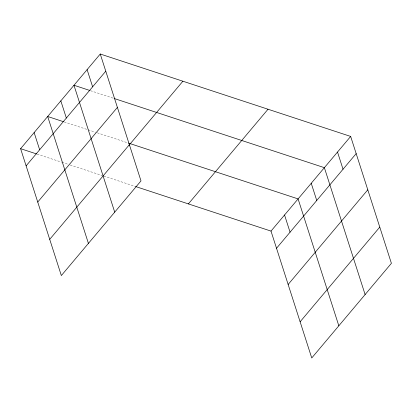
<?xml version="1.0" encoding="UTF-8"?>
<svg xmlns="http://www.w3.org/2000/svg" width="412" height="412" viewBox="0 0 412 412"><rect width="100%" height="100%" fill="white"/><g stroke="black" fill="none" stroke-linecap="round" stroke-linejoin="round"><path stroke-width="0.31" stroke-dasharray="2.06 1.54" d="M90.496 90.697L114.103 98.468M64.21 121.931L95.491 132.231M97.263 132.813L127.957 142.912M37.126 154.119L61.326 162.086M61.918 162.277L67.82 164.223M70.179 164.996L102.052 175.486M103.839 176.078L134.858 186.286"/><path stroke-width="0.62" d="M100.255 54.018L140.997 180.904L61.342 275.566L20.6 148.68L100.255 54.018L350.658 136.434L391.4 263.32L311.745 357.982L271.003 231.096L135.466 186.487M26.116 165.856L105.771 71.194M37.739 202.06L117.394 107.398M49.713 239.362L129.373 144.7M129.085 145.153L182.892 81.215M188.372 203.899L268.027 109.237M271.003 231.096L350.658 136.434M276.519 248.271L356.174 153.609M288.142 284.476L367.798 189.814M300.121 321.777L379.776 227.115M89.904 90.501L73.969 85.253L114.711 212.144M114.103 98.468L324.373 167.674L365.114 294.559M63.618 121.741L47.684 116.493L88.42 243.384M128.544 143.108L298.087 198.908L338.829 325.799M20.6 148.68L36.534 153.923M337.516 152.054L343.031 169.229M311.23 183.288L316.746 200.464M284.548 215.002L290.058 232.177M87.112 69.638L92.628 86.814M60.827 100.873L66.342 118.048M34.139 132.587L39.655 149.762"/></g></svg>
